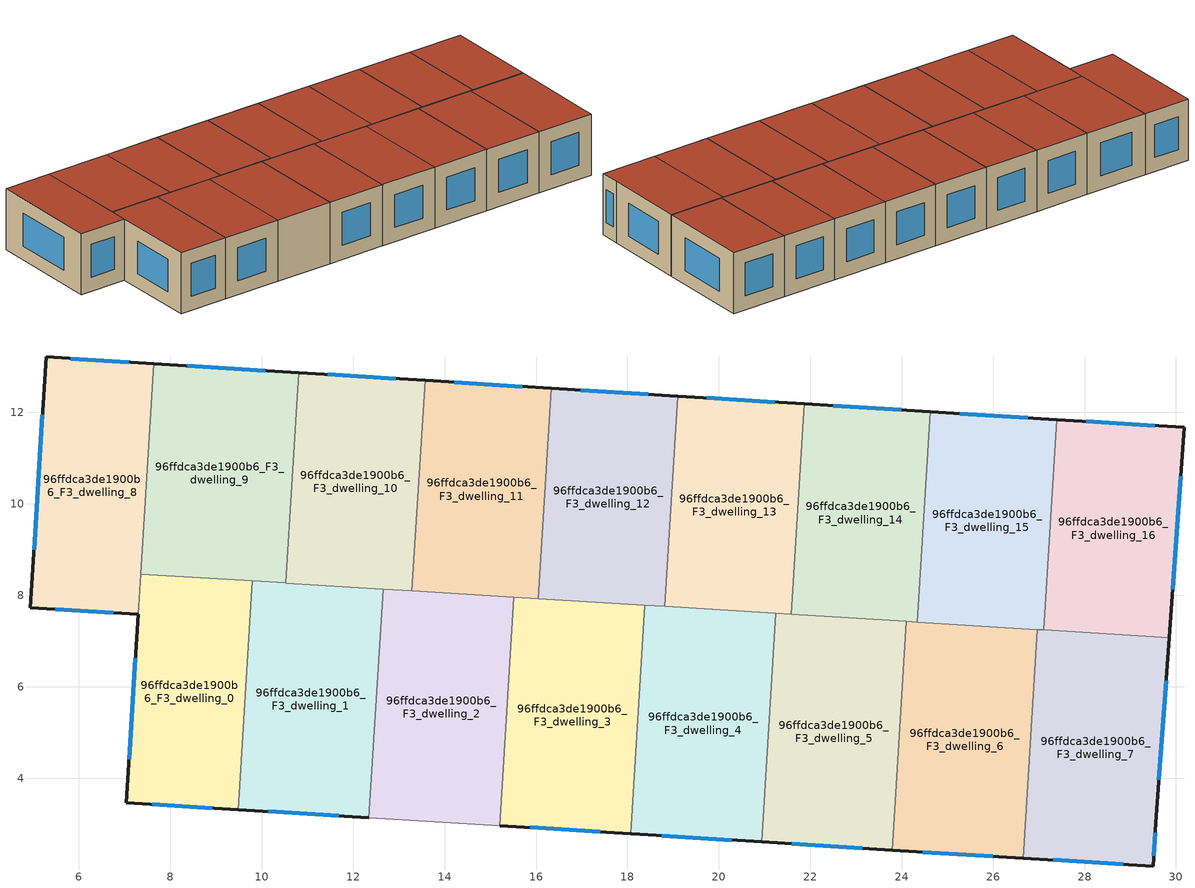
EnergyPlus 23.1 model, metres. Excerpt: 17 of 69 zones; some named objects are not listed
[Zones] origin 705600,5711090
96ffdca3de1900b6_F3_dwelling_0
 floor to 96ffdca3de1900b6_F2_dwelling_0 (EU_floor_Construction): 9.79,8.31 9.48,3.31 7.04,3.46 7.35,8.46 z9
 wall outside (EU_wall_Construction): 7.29,7.58 7.04,3.46 9.48,3.31 z9:12
 wall to 96ffdca3de1900b6_F3_dwelling_1 (EU_wall_Construction): 9.48,3.31 9.79,8.31 z9:12
 wall to 96ffdca3de1900b6_F3_dwelling_8 (EU_wall_Construction): 7.35,8.46 7.29,7.58 z9:12
 wall to 96ffdca3de1900b6_F3_dwelling_9 (EU_wall_Construction): 9.79,8.31 7.35,8.46 z9:12
 window (EU_Window_Construction): 7.6,3.43 8.92,3.35 / 7.24,6.63 7.1,4.42 z9.69:11.31
 roof outside (EU_roof_Construction): 9.48,3.31 9.79,8.31 7.35,8.46 7.04,3.46 z12
96ffdca3de1900b6_F3_dwelling_1
 floor to 96ffdca3de1900b6_F2_dwelling_1 (EU_floor_Construction): 12.66,8.14 12.35,3.14 9.48,3.31 9.79,8.31 z9
 wall outside (EU_wall_Construction): 9.48,3.31 12.35,3.14 z9:12
 wall to 96ffdca3de1900b6_F3_dwelling_2 (EU_wall_Construction): 12.35,3.14 12.66,8.14 z9:12
 wall to 96ffdca3de1900b6_F3_dwelling_10 (EU_wall_Construction): 12.66,8.14 10.52,8.27 z9:12
 wall to 96ffdca3de1900b6_F3_dwelling_9 (EU_wall_Construction): 10.52,8.27 9.79,8.31 z9:12
 window (EU_Window_Construction): 10.15,3.27 11.68,3.18 z9.69:11.31
 roof outside (EU_roof_Construction): 12.35,3.14 12.66,8.14 9.79,8.31 9.48,3.31 z12
96ffdca3de1900b6_F3_dwelling_10
 floor to 96ffdca3de1900b6_F2_dwelling_10 (EU_floor_Construction): 13.57,12.7 13.29,8.1 10.52,8.27 10.81,12.87 z9
 wall outside (EU_wall_Construction): 13.57,12.7 10.81,12.87 z9:12
 wall to 96ffdca3de1900b6_F3_dwelling_11 (EU_wall_Construction): 13.29,8.1 13.57,12.7 z9:12
 wall to 96ffdca3de1900b6_F3_dwelling_9 (EU_wall_Construction): 10.81,12.87 10.52,8.27 z9:12
 wall to 96ffdca3de1900b6_F3_dwelling_2 (EU_wall_Construction): 12.66,8.14 13.29,8.1 z9:12
 window (EU_Window_Construction): 12.93,12.74 11.45,12.83 z9.69:11.31
 roof outside (EU_roof_Construction): 13.29,8.1 13.57,12.7 10.81,12.87 10.52,8.27 z12
96ffdca3de1900b6_F3_dwelling_11
 floor to 96ffdca3de1900b6_F2_dwelling_11 (EU_floor_Construction): 16.34,12.53 16.05,7.93 13.29,8.1 13.57,12.7 z9
 wall outside (EU_wall_Construction): 16.34,12.53 13.57,12.7 z9:12
 wall to 96ffdca3de1900b6_F3_dwelling_12 (EU_wall_Construction): 16.05,7.93 16.34,12.53 z9:12
 wall to 96ffdca3de1900b6_F3_dwelling_2 (EU_wall_Construction): 13.29,8.1 15.52,7.96 z9:12
 wall to 96ffdca3de1900b6_F3_dwelling_3 (EU_wall_Construction): 15.52,7.96 16.05,7.93 z9:12
 window (EU_Window_Construction): 15.7,12.57 14.21,12.66 z9.69:11.31
 roof outside (EU_roof_Construction): 16.05,7.93 16.34,12.53 13.57,12.7 13.29,8.1 z12
96ffdca3de1900b6_F3_dwelling_12
 floor to 96ffdca3de1900b6_F2_dwelling_12 (EU_floor_Construction): 19.1,12.36 18.81,7.75 16.05,7.93 16.34,12.53 z9
 wall outside (EU_wall_Construction): 19.1,12.36 16.34,12.53 z9:12
 wall to 96ffdca3de1900b6_F3_dwelling_13 (EU_wall_Construction): 18.81,7.75 19.1,12.36 z9:12
 wall to 96ffdca3de1900b6_F3_dwelling_3 (EU_wall_Construction): 16.05,7.93 18.38,7.78 z9:12
 wall to 96ffdca3de1900b6_F3_dwelling_4 (EU_wall_Construction): 18.38,7.78 18.81,7.75 z9:12
 window (EU_Window_Construction): 18.46,12.4 16.98,12.49 z9.69:11.31
 roof outside (EU_roof_Construction): 18.81,7.75 19.1,12.36 16.34,12.53 16.05,7.93 z12
96ffdca3de1900b6_F3_dwelling_13
 floor to 96ffdca3de1900b6_F2_dwelling_13 (EU_floor_Construction): 21.86,12.19 21.58,7.58 18.81,7.75 19.1,12.36 z9
 wall outside (EU_wall_Construction): 21.86,12.19 19.1,12.36 z9:12
 wall to 96ffdca3de1900b6_F3_dwelling_14 (EU_wall_Construction): 21.58,7.58 21.86,12.19 z9:12
 wall to 96ffdca3de1900b6_F3_dwelling_4 (EU_wall_Construction): 18.81,7.75 21.24,7.6 z9:12
 wall to 96ffdca3de1900b6_F3_dwelling_5 (EU_wall_Construction): 21.24,7.6 21.58,7.58 z9:12
 window (EU_Window_Construction): 21.22,12.23 19.74,12.32 z9.69:11.31
 roof outside (EU_roof_Construction): 21.58,7.58 21.86,12.19 19.1,12.36 18.81,7.75 z12
96ffdca3de1900b6_F3_dwelling_14
 floor to 96ffdca3de1900b6_F2_dwelling_14 (EU_floor_Construction): 24.63,12.01 24.34,7.41 21.58,7.58 21.86,12.19 z9
 wall outside (EU_wall_Construction): 24.63,12.01 21.86,12.19 z9:12
 wall to 96ffdca3de1900b6_F3_dwelling_15 (EU_wall_Construction): 24.34,7.41 24.63,12.01 z9:12
 wall to 96ffdca3de1900b6_F3_dwelling_5 (EU_wall_Construction): 21.58,7.58 24.1,7.43 z9:12
 wall to 96ffdca3de1900b6_F3_dwelling_6 (EU_wall_Construction): 24.1,7.43 24.34,7.41 z9:12
 window (EU_Window_Construction): 23.99,12.05 22.5,12.15 z9.69:11.31
 roof outside (EU_roof_Construction): 24.34,7.41 24.63,12.01 21.86,12.19 21.58,7.58 z12
96ffdca3de1900b6_F3_dwelling_15
 floor to 96ffdca3de1900b6_F2_dwelling_15 (EU_floor_Construction): 27.39,11.84 27.11,7.24 24.34,7.41 24.63,12.01 z9
 wall outside (EU_wall_Construction): 27.39,11.84 24.63,12.01 z9:12
 wall to 96ffdca3de1900b6_F3_dwelling_16 (EU_wall_Construction): 27.11,7.24 27.39,11.84 z9:12
 wall to 96ffdca3de1900b6_F3_dwelling_6 (EU_wall_Construction): 24.34,7.41 26.96,7.25 z9:12
 wall to 96ffdca3de1900b6_F3_dwelling_7 (EU_wall_Construction): 26.96,7.25 27.11,7.24 z9:12
 window (EU_Window_Construction): 26.75,11.88 25.27,11.98 z9.69:11.31
 roof outside (EU_roof_Construction): 27.11,7.24 27.39,11.84 24.63,12.01 24.34,7.41 z12
96ffdca3de1900b6_F3_dwelling_16
 floor to 96ffdca3de1900b6_F2_dwelling_16 (EU_floor_Construction): 30.18,11.67 29.85,7.07 27.11,7.24 27.39,11.84 z9
 wall outside (EU_wall_Construction): 29.85,7.07 30.18,11.67 27.39,11.84 z9:12
 wall to 96ffdca3de1900b6_F3_dwelling_7 (EU_wall_Construction): 27.11,7.24 29.85,7.07 z9:12
 window (EU_Window_Construction): 29.93,8.14 30.1,10.61 / 29.53,11.71 28.04,11.8 z9.69:11.31
 roof outside (EU_roof_Construction): 29.85,7.07 30.18,11.67 27.39,11.84 27.11,7.24 z12
96ffdca3de1900b6_F3_dwelling_2
 floor to 96ffdca3de1900b6_F2_dwelling_2 (EU_floor_Construction): 15.52,7.96 15.21,2.96 12.35,3.14 12.66,8.14 z9
 wall to 96ffdca3de1900b6_F3_dwelling_3 (EU_wall_Construction): 15.21,2.96 15.52,7.96 z9:12
 wall adiabatic (EU_wall_Construction): 12.35,3.14 15.21,2.96 z9:12
 roof outside (EU_roof_Construction): 15.21,2.96 15.52,7.96 12.66,8.14 12.35,3.14 z12
96ffdca3de1900b6_F3_dwelling_3
 floor to 96ffdca3de1900b6_F2_dwelling_3 (EU_floor_Construction): 18.38,7.78 18.07,2.79 15.21,2.96 15.52,7.96 z9
 wall outside (EU_wall_Construction): 15.21,2.96 18.07,2.79 z9:12
 wall to 96ffdca3de1900b6_F3_dwelling_4 (EU_wall_Construction): 18.07,2.79 18.38,7.78 z9:12
 window (EU_Window_Construction): 15.87,2.92 17.41,2.83 z9.69:11.31
 roof outside (EU_roof_Construction): 18.07,2.79 18.38,7.78 15.52,7.96 15.21,2.96 z12
96ffdca3de1900b6_F3_dwelling_4
 floor to 96ffdca3de1900b6_F2_dwelling_4 (EU_floor_Construction): 21.24,7.61 20.93,2.61 18.1,2.79 18.07,2.79 18.38,7.78 z9
 wall outside (EU_wall_Construction): 18.07,2.79 18.1,2.79 20.93,2.61 z9:12
 wall to 96ffdca3de1900b6_F3_dwelling_5 (EU_wall_Construction): 20.93,2.61 21.24,7.61 z9:12
 window (EU_Window_Construction): 18.76,2.74 20.28,2.65 z9.69:11.31
 roof outside (EU_roof_Construction): 20.93,2.61 21.24,7.61 18.38,7.78 18.07,2.79 18.1,2.79 z12
96ffdca3de1900b6_F3_dwelling_5
 floor to 96ffdca3de1900b6_F2_dwelling_5 (EU_floor_Construction): 24.1,7.43 23.79,2.42 20.93,2.61 21.24,7.61 z9
 wall outside (EU_wall_Construction): 20.93,2.61 23.79,2.42 z9:12
 wall to 96ffdca3de1900b6_F3_dwelling_6 (EU_wall_Construction): 23.79,2.42 24.1,7.43 z9:12
 window (EU_Window_Construction): 21.6,2.56 23.13,2.47 z9.69:11.31
 roof outside (EU_roof_Construction): 23.79,2.42 24.1,7.43 21.24,7.61 20.93,2.61 z12
96ffdca3de1900b6_F3_dwelling_6
 floor to 96ffdca3de1900b6_F2_dwelling_6 (EU_floor_Construction): 26.96,7.25 26.66,2.25 23.79,2.42 24.1,7.43 z9
 wall outside (EU_wall_Construction): 23.79,2.42 26.66,2.25 z9:12
 wall to 96ffdca3de1900b6_F3_dwelling_7 (EU_wall_Construction): 26.66,2.25 26.96,7.25 z9:12
 window (EU_Window_Construction): 24.46,2.38 25.99,2.29 z9.69:11.31
 roof outside (EU_roof_Construction): 26.66,2.25 26.96,7.25 24.1,7.43 23.79,2.42 z12
96ffdca3de1900b6_F3_dwelling_7
 floor to 96ffdca3de1900b6_F2_dwelling_7 (EU_floor_Construction): 29.85,7.07 29.56,3.03 29.5,2.08 26.66,2.25 26.96,7.25 z9
 wall outside (EU_wall_Construction): 26.66,2.25 29.5,2.08 29.56,3.03 29.85,7.07 z9:12
 window (EU_Window_Construction): 29.63,3.96 29.78,6.14 / 29.52,2.3 29.55,2.81 / 27.31,2.21 28.84,2.12 z9.69:11.31
 roof outside (EU_roof_Construction): 29.5,2.08 29.56,3.03 29.85,7.07 26.96,7.25 26.66,2.25 z12
96ffdca3de1900b6_F3_dwelling_8
 floor to 96ffdca3de1900b6_F2_dwelling_8 (EU_floor_Construction): 7.64,13.07 7.3,7.58 4.94,7.73 5.28,13.21 z9
 wall outside (EU_wall_Construction): 7.64,13.07 5.28,13.21 4.94,7.73 7.3,7.58 z9:12
 wall to 96ffdca3de1900b6_F3_dwelling_9 (EU_wall_Construction): 7.35,8.47 7.64,13.07 z9:12
 window (EU_Window_Construction): 7.09,13.1 5.83,13.18 / 5.49,7.7 6.75,7.62 / 5.2,11.94 5.02,9 z9.69:11.31
 roof outside (EU_roof_Construction): 7.3,7.58 7.64,13.07 5.28,13.21 4.94,7.73 z12
96ffdca3de1900b6_F3_dwelling_9
 floor to 96ffdca3de1900b6_F2_dwelling_9 (EU_floor_Construction): 10.81,12.87 10.52,8.27 7.35,8.46 7.64,13.07 z9
 wall outside (EU_wall_Construction): 10.81,12.87 7.64,13.07 z9:12
 window (EU_Window_Construction): 10.07,12.92 8.37,13.02 z9.69:11.31
 roof outside (EU_roof_Construction): 10.52,8.27 10.81,12.87 7.64,13.07 7.35,8.46 z12
[Building]
EU S2 Campaign: North Axis=0; Terrain=City; Solar Distribution=FullExterior
[Site:Location]
London: Latitude=51.5; Longitude=-0.5; Time Zone=0; Elevation=25
[SizingPeriod:WeatherFileDays]
AnnualSizingPeriod: Begin Month=1; Begin Day of Month=1; End Month=12; End Day of Month=31; Day of Week for Start Day=Monday; Use Weather File Daylight Saving Period=No; Use Weather File Rain and Snow Indicators=No
[MATERIAL]
EU_InternalMass_Material: Roughness=MediumRough; Thickness=0.1; Conductivity=1; Density=1800; Specific Heat=900; Thermal Absorptance=0.9; Solar Absorptance=0.7; Visible Absorptance=0.7
[MATERIAL:NOMASS] Roughness=MediumRough; Thermal Absorptance=0.9; Solar Absorptance=0.7; Visible Absorptance=0.7
Name | Thermal Resistance
EU_wall_NoMass | 0.635353
EU_roof_NoMass | 0.675062
EU_floor_NoMass | 1.96382
[WINDOWMATERIAL:SIMPLEGLAZINGSYSTEM]
EU_Window_SimpleGlazing: UFactor=2.96269; Solar Heat Gain Coefficient=0.76; Visible Transmittance=0.76
[CONSTRUCTION]
EU_wall_Construction: EU_wall_NoMass
EU_roof_Construction: EU_roof_NoMass
EU_floor_Construction: EU_floor_NoMass
EU_InternalMass_Construction: EU_InternalMass_Material
EU_Window_Construction: EU_Window_SimpleGlazing
[ZONE] Type=1; Multiplier=1; Ceiling Height=autocalculate; Floor Area=autocalculate; Part of Total Floor Area=Yes
Name | Volume
96ffdca3de1900b6_F3_dwelling_0 | 36.7983
96ffdca3de1900b6_F3_dwelling_1 | 43.0942
96ffdca3de1900b6_F3_dwelling_10; 96ffdca3de1900b6_F3_dwelling_15 | 38.302
96ffdca3de1900b6_F3_dwelling_11 | 38.3013
96ffdca3de1900b6_F3_dwelling_12 | 38.3071
96ffdca3de1900b6_F3_dwelling_13 | 38.3064
96ffdca3de1900b6_F3_dwelling_14 | 38.3057
96ffdca3de1900b6_F3_dwelling_16 | 38.3005
96ffdca3de1900b6_F3_dwelling_2 | 43.0884
96ffdca3de1900b6_F3_dwelling_3 | 43.0811
96ffdca3de1900b6_F3_dwelling_4 | 43.0847
96ffdca3de1900b6_F3_dwelling_5 | 43.0876
96ffdca3de1900b6_F3_dwelling_6 | 43.1045
96ffdca3de1900b6_F3_dwelling_7 | 43.0964
96ffdca3de1900b6_F3_dwelling_8 | 38.8828
96ffdca3de1900b6_F3_dwelling_9 | 43.9739
[INTERNALMASS] Construction=EU_InternalMass_Construction
Name | Zone or ZoneList | Surface Area
96ffdca3de1900b6_F3_dwelling_0_EU_InternalMass | 96ffdca3de1900b6_F3_dwelling_0 | 12.2773
96ffdca3de1900b6_F3_dwelling_1_EU_InternalMass | 96ffdca3de1900b6_F3_dwelling_1 | 14.3648
96ffdca3de1900b6_F3_dwelling_2_EU_InternalMass | 96ffdca3de1900b6_F3_dwelling_2 | 14.3628
96ffdca3de1900b6_F3_dwelling_3_EU_InternalMass | 96ffdca3de1900b6_F3_dwelling_3 | 14.3605
96ffdca3de1900b6_F3_dwelling_4_EU_InternalMass | 96ffdca3de1900b6_F3_dwelling_4 | 14.3613
96ffdca3de1900b6_F3_dwelling_5_EU_InternalMass | 96ffdca3de1900b6_F3_dwelling_5 | 14.3628
96ffdca3de1900b6_F3_dwelling_6_EU_InternalMass | 96ffdca3de1900b6_F3_dwelling_6 | 14.3678
96ffdca3de1900b6_F3_dwelling_7_EU_InternalMass | 96ffdca3de1900b6_F3_dwelling_7 | 14.3657
96ffdca3de1900b6_F3_dwelling_8_EU_InternalMass | 96ffdca3de1900b6_F3_dwelling_8 | 12.9624
96ffdca3de1900b6_F3_dwelling_9_EU_InternalMass | 96ffdca3de1900b6_F3_dwelling_9 | 14.658
96ffdca3de1900b6_F3_dwelling_10_EU_InternalMass | 96ffdca3de1900b6_F3_dwelling_10 | 12.7674
96ffdca3de1900b6_F3_dwelling_11_EU_InternalMass | 96ffdca3de1900b6_F3_dwelling_11 | 12.7674
96ffdca3de1900b6_F3_dwelling_12_EU_InternalMass | 96ffdca3de1900b6_F3_dwelling_12 | 12.7687
96ffdca3de1900b6_F3_dwelling_13_EU_InternalMass | 96ffdca3de1900b6_F3_dwelling_13 | 12.7687
96ffdca3de1900b6_F3_dwelling_14_EU_InternalMass | 96ffdca3de1900b6_F3_dwelling_14 | 12.7687
96ffdca3de1900b6_F3_dwelling_15_EU_InternalMass | 96ffdca3de1900b6_F3_dwelling_15 | 12.7674
96ffdca3de1900b6_F3_dwelling_16_EU_InternalMass | 96ffdca3de1900b6_F3_dwelling_16 | 12.7667
[OTHEREQUIPMENT] Fuel Type=Electricity; Design Level Calculation Method=Watts/Area; Power per Zone Floor Area=1; Fraction Latent=0; Fraction Radiant=0; Fraction Lost=0; Carbon Dioxide Generation Rate=0; EndUse Subcategory=EU_Step8_InternalGains
Name | Zone or ZoneList or Space or SpaceList | Schedule
EU_Step8_InternalGain_96ffdca3de1900b6_F3_dwelling_0_f000 | 96ffdca3de1900b6_F3_dwelling_0 | EU_Step8_GainSchedule_96ffdca3de1900b6_F3_dwelling_0_f000
EU_Step8_InternalGain_96ffdca3de1900b6_F3_dwelling_1_f000 | 96ffdca3de1900b6_F3_dwelling_1 | EU_Step8_GainSchedule_96ffdca3de1900b6_F3_dwelling_1_f000
EU_Step8_InternalGain_96ffdca3de1900b6_F3_dwelling_2_f000 | 96ffdca3de1900b6_F3_dwelling_2 | EU_Step8_GainSchedule_96ffdca3de1900b6_F3_dwelling_2_f000
EU_Step8_InternalGain_96ffdca3de1900b6_F3_dwelling_3_f000 | 96ffdca3de1900b6_F3_dwelling_3 | EU_Step8_GainSchedule_96ffdca3de1900b6_F3_dwelling_3_f000
EU_Step8_InternalGain_96ffdca3de1900b6_F3_dwelling_4_f000 | 96ffdca3de1900b6_F3_dwelling_4 | EU_Step8_GainSchedule_96ffdca3de1900b6_F3_dwelling_4_f000
EU_Step8_InternalGain_96ffdca3de1900b6_F3_dwelling_5_f000 | 96ffdca3de1900b6_F3_dwelling_5 | EU_Step8_GainSchedule_96ffdca3de1900b6_F3_dwelling_5_f000
EU_Step8_InternalGain_96ffdca3de1900b6_F3_dwelling_6_f000 | 96ffdca3de1900b6_F3_dwelling_6 | EU_Step8_GainSchedule_96ffdca3de1900b6_F3_dwelling_6_f000
EU_Step8_InternalGain_96ffdca3de1900b6_F3_dwelling_7_f000 | 96ffdca3de1900b6_F3_dwelling_7 | EU_Step8_GainSchedule_96ffdca3de1900b6_F3_dwelling_7_f000
EU_Step8_InternalGain_96ffdca3de1900b6_F3_dwelling_8_f000 | 96ffdca3de1900b6_F3_dwelling_8 | EU_Step8_GainSchedule_96ffdca3de1900b6_F3_dwelling_8_f000
EU_Step8_InternalGain_96ffdca3de1900b6_F3_dwelling_9_f000 | 96ffdca3de1900b6_F3_dwelling_9 | EU_Step8_GainSchedule_96ffdca3de1900b6_F3_dwelling_9_f000
EU_Step8_InternalGain_96ffdca3de1900b6_F3_dwelling_10_f000 | 96ffdca3de1900b6_F3_dwelling_10 | EU_Step8_GainSchedule_96ffdca3de1900b6_F3_dwelling_10_f000
EU_Step8_InternalGain_96ffdca3de1900b6_F3_dwelling_11_f000 | 96ffdca3de1900b6_F3_dwelling_11 | EU_Step8_GainSchedule_96ffdca3de1900b6_F3_dwelling_11_f000
EU_Step8_InternalGain_96ffdca3de1900b6_F3_dwelling_12_f000 | 96ffdca3de1900b6_F3_dwelling_12 | EU_Step8_GainSchedule_96ffdca3de1900b6_F3_dwelling_12_f000
EU_Step8_InternalGain_96ffdca3de1900b6_F3_dwelling_13_f000 | 96ffdca3de1900b6_F3_dwelling_13 | EU_Step8_GainSchedule_96ffdca3de1900b6_F3_dwelling_13_f000
EU_Step8_InternalGain_96ffdca3de1900b6_F3_dwelling_14_f000 | 96ffdca3de1900b6_F3_dwelling_14 | EU_Step8_GainSchedule_96ffdca3de1900b6_F3_dwelling_14_f000
EU_Step8_InternalGain_96ffdca3de1900b6_F3_dwelling_15_f000 | 96ffdca3de1900b6_F3_dwelling_15 | EU_Step8_GainSchedule_96ffdca3de1900b6_F3_dwelling_15_f000
EU_Step8_InternalGain_96ffdca3de1900b6_F3_dwelling_16_f000 | 96ffdca3de1900b6_F3_dwelling_16 | EU_Step8_GainSchedule_96ffdca3de1900b6_F3_dwelling_16_f000
[ZONEVENTILATION:DESIGNFLOWRATE] Schedule=EU_AlwaysOn; Design Flow Rate Calculation Method=AirChanges/Hour; Air Changes per Hour=0.555504; Ventilation Type=Natural; Fan Pressure Rise=0; Fan Total Efficiency=1; Constant Term Coefficient=1; Temperature Term Coefficient=0; Velocity Term Coefficient=0; Velocity Squared Term Coefficient=0; Minimum Indoor Temperature=-100; Maximum Indoor Temperature=100; Delta Temperature=-100; Minimum Outdoor Temperature=-100; Maximum Outdoor Temperature=100; Maximum Wind Speed=40
Name | Zone or ZoneList or Space or SpaceList
EU_ConstantAir_96ffdca3de1900b6_F3_dwelling_0 | 96ffdca3de1900b6_F3_dwelling_0
EU_ConstantAir_96ffdca3de1900b6_F3_dwelling_1 | 96ffdca3de1900b6_F3_dwelling_1
EU_ConstantAir_96ffdca3de1900b6_F3_dwelling_2 | 96ffdca3de1900b6_F3_dwelling_2
EU_ConstantAir_96ffdca3de1900b6_F3_dwelling_3 | 96ffdca3de1900b6_F3_dwelling_3
EU_ConstantAir_96ffdca3de1900b6_F3_dwelling_4 | 96ffdca3de1900b6_F3_dwelling_4
EU_ConstantAir_96ffdca3de1900b6_F3_dwelling_5 | 96ffdca3de1900b6_F3_dwelling_5
EU_ConstantAir_96ffdca3de1900b6_F3_dwelling_6 | 96ffdca3de1900b6_F3_dwelling_6
EU_ConstantAir_96ffdca3de1900b6_F3_dwelling_7 | 96ffdca3de1900b6_F3_dwelling_7
EU_ConstantAir_96ffdca3de1900b6_F3_dwelling_8 | 96ffdca3de1900b6_F3_dwelling_8
EU_ConstantAir_96ffdca3de1900b6_F3_dwelling_9 | 96ffdca3de1900b6_F3_dwelling_9
EU_ConstantAir_96ffdca3de1900b6_F3_dwelling_10 | 96ffdca3de1900b6_F3_dwelling_10
EU_ConstantAir_96ffdca3de1900b6_F3_dwelling_11 | 96ffdca3de1900b6_F3_dwelling_11
EU_ConstantAir_96ffdca3de1900b6_F3_dwelling_12 | 96ffdca3de1900b6_F3_dwelling_12
EU_ConstantAir_96ffdca3de1900b6_F3_dwelling_13 | 96ffdca3de1900b6_F3_dwelling_13
EU_ConstantAir_96ffdca3de1900b6_F3_dwelling_14 | 96ffdca3de1900b6_F3_dwelling_14
EU_ConstantAir_96ffdca3de1900b6_F3_dwelling_15 | 96ffdca3de1900b6_F3_dwelling_15
EU_ConstantAir_96ffdca3de1900b6_F3_dwelling_16 | 96ffdca3de1900b6_F3_dwelling_16
[HVACTEMPLATE:ZONE:IDEALLOADSAIRSYSTEM] System Availability Schedule=EU_AlwaysOn; Maximum Heating Supply Air Temperature=50; Minimum Cooling Supply Air Temperature=13; Maximum Heating Supply Air Humidity Ratio=0.0156; Minimum Cooling Supply Air Humidity Ratio=0.0077; Heating Limit=NoLimit; Cooling Limit=NoLimit; Heating Availability Schedule=EU_AlwaysOn; Cooling Availability Schedule=EU_CoolingOff; Dehumidification Control Type=ConstantSensibleHeatRatio; Cooling Sensible Heat Ratio=0.7; Dehumidification Setpoint=60; Humidification Control Type=None; Humidification Setpoint=30; Outdoor Air Method=None; Outdoor Air Flow Rate per Person=0.00944; Outdoor Air Flow Rate per Zone Floor Area=0; Outdoor Air Flow Rate per Zone=0; Demand Controlled Ventilation Type=None; Outdoor Air Economizer Type=NoEconomizer; Heat Recovery Type=None; Sensible Heat Recovery Effectiveness=0.7; Latent Heat Recovery Effectiveness=0.65
Name | Template Thermostat
96ffdca3de1900b6_F3_dwelling_0 | EU_HeatOnly_96ffdca3de1900b6_F3_dwelling_0
96ffdca3de1900b6_F3_dwelling_1 | EU_HeatOnly_96ffdca3de1900b6_F3_dwelling_1
96ffdca3de1900b6_F3_dwelling_2 | EU_HeatOnly_96ffdca3de1900b6_F3_dwelling_2
96ffdca3de1900b6_F3_dwelling_3 | EU_HeatOnly_96ffdca3de1900b6_F3_dwelling_3
96ffdca3de1900b6_F3_dwelling_4 | EU_HeatOnly_96ffdca3de1900b6_F3_dwelling_4
96ffdca3de1900b6_F3_dwelling_5 | EU_HeatOnly_96ffdca3de1900b6_F3_dwelling_5
96ffdca3de1900b6_F3_dwelling_6 | EU_HeatOnly_96ffdca3de1900b6_F3_dwelling_6
96ffdca3de1900b6_F3_dwelling_7 | EU_HeatOnly_96ffdca3de1900b6_F3_dwelling_7
96ffdca3de1900b6_F3_dwelling_8 | EU_HeatOnly_96ffdca3de1900b6_F3_dwelling_8
96ffdca3de1900b6_F3_dwelling_9 | EU_HeatOnly_96ffdca3de1900b6_F3_dwelling_9
96ffdca3de1900b6_F3_dwelling_10 | EU_HeatOnly_96ffdca3de1900b6_F3_dwelling_10
96ffdca3de1900b6_F3_dwelling_11 | EU_HeatOnly_96ffdca3de1900b6_F3_dwelling_11
96ffdca3de1900b6_F3_dwelling_12 | EU_HeatOnly_96ffdca3de1900b6_F3_dwelling_12
96ffdca3de1900b6_F3_dwelling_13 | EU_HeatOnly_96ffdca3de1900b6_F3_dwelling_13
96ffdca3de1900b6_F3_dwelling_14 | EU_HeatOnly_96ffdca3de1900b6_F3_dwelling_14
96ffdca3de1900b6_F3_dwelling_15 | EU_HeatOnly_96ffdca3de1900b6_F3_dwelling_15
96ffdca3de1900b6_F3_dwelling_16 | EU_HeatOnly_96ffdca3de1900b6_F3_dwelling_16
[SIZING:ZONE] Zone Cooling Design Supply Air Temperature Input Method=SupplyAirTemperature; Zone Cooling Design Supply Air Temperature=13; Zone Heating Design Supply Air Temperature Input Method=SupplyAirTemperature; Zone Heating Design Supply Air Temperature=50; Zone Cooling Design Supply Air Humidity Ratio=0.008; Zone Heating Design Supply Air Humidity Ratio=0.008; Cooling Design Air Flow Method=DesignDay; Cooling Design Air Flow Rate=0; Cooling Minimum Air Flow per Zone Floor Area=0.000762; Cooling Minimum Air Flow=0; Cooling Minimum Air Flow Fraction=0.2; Heating Design Air Flow Method=DesignDay; Heating Design Air Flow Rate=0; Heating Maximum Air Flow per Zone Floor Area=0.002032; Heating Maximum Air Flow=0.141576; Heating Maximum Air Flow Fraction=0.3; Account for Dedicated Outdoor Air System=No; Dedicated Outdoor Air System Control Strategy=NeutralSupplyAir; Dedicated Outdoor Air Low Setpoint Temperature for Design=autosize; Dedicated Outdoor Air High Setpoint Temperature for Design=autosize; Zone Load Sizing Method=Sensible Load Only No Latent Load; Zone Latent Cooling Design Supply Air Humidity Ratio Input Method=HumidityRatioDifference; Zone Cooling Design Supply Air Humidity Ratio Difference=0.005; Zone Latent Heating Design Supply Air Humidity Ratio Input Method=HumidityRatioDifference; Zone Humidification Design Supply Air Humidity Ratio Difference=0.005
96ffdca3de1900b6_F3_dwelling_0; 96ffdca3de1900b6_F3_dwelling_1; 96ffdca3de1900b6_F3_dwelling_2; 96ffdca3de1900b6_F3_dwelling_3; 96ffdca3de1900b6_F3_dwelling_4; 96ffdca3de1900b6_F3_dwelling_5; 96ffdca3de1900b6_F3_dwelling_6; 96ffdca3de1900b6_F3_dwelling_7; 96ffdca3de1900b6_F3_dwelling_8; 96ffdca3de1900b6_F3_dwelling_9; 96ffdca3de1900b6_F3_dwelling_10; 96ffdca3de1900b6_F3_dwelling_11; 96ffdca3de1900b6_F3_dwelling_12; 96ffdca3de1900b6_F3_dwelling_13; 96ffdca3de1900b6_F3_dwelling_14; 96ffdca3de1900b6_F3_dwelling_15; 96ffdca3de1900b6_F3_dwelling_16
[SCHEDULE:CONSTANT]
Name | Hourly Value
EU_AlwaysOn | 1
EU_CoolingOff | 0
[SCHEDULE:FILE] Column Number=1; Rows to Skip at Top=0; Number of Hours of Data=8760; Column Separator=Comma; Interpolate to Timestep=No; Minutes per Item=60; Adjust Schedule for Daylight Savings=Yes
Name | File
EU_Step8_GainSchedule_96ffdca3de1900b6_F3_dwelling_0_f000 | ../../schedules/96ffdca3de1900b6/96ffdca3de1900b6_F3_dwelling_0_f000_gain.csv
EU_Step8_GainSchedule_96ffdca3de1900b6_F3_dwelling_1_f000 | ../../schedules/96ffdca3de1900b6/96ffdca3de1900b6_F3_dwelling_1_f000_gain.csv
EU_Step8_GainSchedule_96ffdca3de1900b6_F3_dwelling_2_f000 | ../../schedules/96ffdca3de1900b6/96ffdca3de1900b6_F3_dwelling_2_f000_gain.csv
EU_Step8_GainSchedule_96ffdca3de1900b6_F3_dwelling_3_f000 | ../../schedules/96ffdca3de1900b6/96ffdca3de1900b6_F3_dwelling_3_f000_gain.csv
EU_Step8_GainSchedule_96ffdca3de1900b6_F3_dwelling_4_f000 | ../../schedules/96ffdca3de1900b6/96ffdca3de1900b6_F3_dwelling_4_f000_gain.csv
EU_Step8_GainSchedule_96ffdca3de1900b6_F3_dwelling_5_f000 | ../../schedules/96ffdca3de1900b6/96ffdca3de1900b6_F3_dwelling_5_f000_gain.csv
EU_Step8_GainSchedule_96ffdca3de1900b6_F3_dwelling_6_f000 | ../../schedules/96ffdca3de1900b6/96ffdca3de1900b6_F3_dwelling_6_f000_gain.csv
EU_Step8_GainSchedule_96ffdca3de1900b6_F3_dwelling_7_f000 | ../../schedules/96ffdca3de1900b6/96ffdca3de1900b6_F3_dwelling_7_f000_gain.csv
EU_Step8_GainSchedule_96ffdca3de1900b6_F3_dwelling_8_f000 | ../../schedules/96ffdca3de1900b6/96ffdca3de1900b6_F3_dwelling_8_f000_gain.csv
EU_Step8_GainSchedule_96ffdca3de1900b6_F3_dwelling_9_f000 | ../../schedules/96ffdca3de1900b6/96ffdca3de1900b6_F3_dwelling_9_f000_gain.csv
EU_Step8_GainSchedule_96ffdca3de1900b6_F3_dwelling_10_f000 | ../../schedules/96ffdca3de1900b6/96ffdca3de1900b6_F3_dwelling_10_f000_gain.csv
EU_Step8_GainSchedule_96ffdca3de1900b6_F3_dwelling_11_f000 | ../../schedules/96ffdca3de1900b6/96ffdca3de1900b6_F3_dwelling_11_f000_gain.csv
EU_Step8_GainSchedule_96ffdca3de1900b6_F3_dwelling_12_f000 | ../../schedules/96ffdca3de1900b6/96ffdca3de1900b6_F3_dwelling_12_f000_gain.csv
EU_Step8_GainSchedule_96ffdca3de1900b6_F3_dwelling_13_f000 | ../../schedules/96ffdca3de1900b6/96ffdca3de1900b6_F3_dwelling_13_f000_gain.csv
EU_Step8_GainSchedule_96ffdca3de1900b6_F3_dwelling_14_f000 | ../../schedules/96ffdca3de1900b6/96ffdca3de1900b6_F3_dwelling_14_f000_gain.csv
EU_Step8_GainSchedule_96ffdca3de1900b6_F3_dwelling_15_f000 | ../../schedules/96ffdca3de1900b6/96ffdca3de1900b6_F3_dwelling_15_f000_gain.csv
EU_Step8_GainSchedule_96ffdca3de1900b6_F3_dwelling_16_f000 | ../../schedules/96ffdca3de1900b6/96ffdca3de1900b6_F3_dwelling_16_f000_gain.csv
